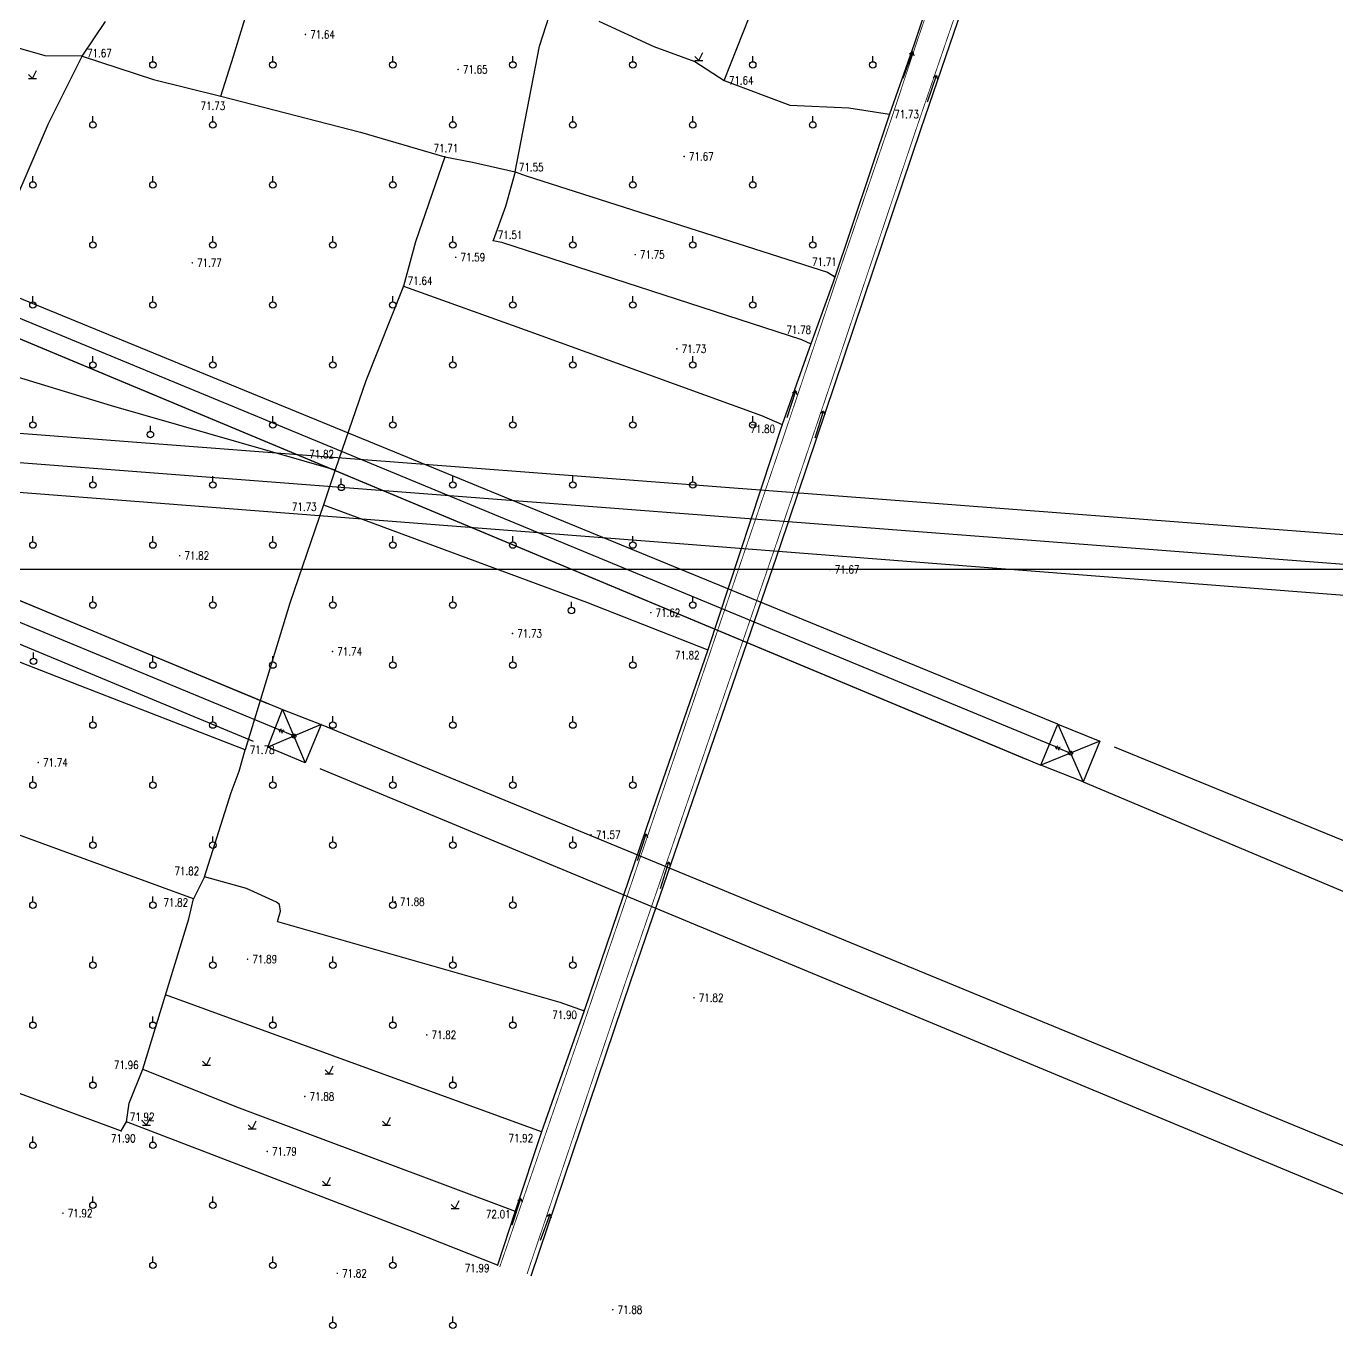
# Model space of a CAD drawing. Extents: x 10519 to 17598, y -625 to 2857.
# Drawn here: x 14076.6 to 14240.4, y 160.2 to 324.6 of the extents above; entities that cross this region are included whole.
import ezdxf
from ezdxf.enums import TextEntityAlignment as Align

# ---------------------------------------------------------------- set-up
doc = ezdxf.new("R2010")
doc.units = 0
doc.header["$MEASUREMENT"] = 0
doc.linetypes.add('X3', pattern=[5, 4, -1])
doc.layers.get('0').update_dxf_attribs({"linetype": 'CONTINUOUS'})
for name, color, linetype in [('0000原地形', 252, 'CONTINUOUS'), ('ASSIST', 252, 'CONTINUOUS'), ('GCD', 224, 'CONTINUOUS'), ('TYBZ', 7, 'CONTINUOUS')]:
    doc.layers.add(name, color=color, linetype=linetype)
doc.styles.add('HZ', font='txt8.shx', dxfattribs={"width": 0.8, "bigfont": 'hz.shx'})
doc.linetypes.add('10421', pattern='A,2,[150,AAA.SHX,S=1,R=0,X=0,Y=1],1e-11', length=2)

# ---------------------------------------------------------------- blocks, each defined once
blk = doc.blocks.new('gc170')
at = {"linetype": 'Continuous'}
blk.add_circle((0, 0), 0.5, dxfattribs=at)
blk = doc.blocks.new('GC013A')
at = {"linetype": 'Continuous'}
blk.add_line((0.5, 0), (4, 0), dxfattribs=at)
at = {"linetype": 'Continuous', "flags": 128}
for points in [[(2.88, 0.5), (3.38, 0), (2.88, -0.5)], [(3.5, 0.5), (4, 0), (3.5, -0.5)]]:
    blk.add_lwpolyline(points, dxfattribs=at)
blk = doc.blocks.new('GC200')
at = {"linetype": 'Continuous', "const_width": 0.2, "flags": 128}
blk.add_lwpolyline([(-0.1, 0, 1), (0.1, 0, 1)], format="xyb", close=True, dxfattribs=at)

msp = doc.modelspace()

# ---------------------------------------------------------------- linework, layer by layer
at = {"layer": '0000原地形', "linetype": 'Continuous'}
for p, q in [((14200.04, 358.96), (14187.58, 322.37)), ((14199.57, 344.31), (14188.41, 311.78)), ((14102.49, 320.86, 71.67), (14108.43, 340.18, 71.67)), ((14140.76, 322.12, 71.55), (14142.39, 327.14, 71.55)), ((14163.83, 317.83, 71.44), (14167, 325.82, 71.44)), ((14078.97, 320.9, 71.67), (14068.12, 324.03, 71.67)), ((14148.18, 325.22, 71.44), (14155.04, 322.06, 71.44)), ((14205.54, 237.38), (13996.19, 323.25)), ((14187.58, 322.37), (14184.5, 313.6)), ((14205.29, 234.54), (13993.87, 321.98)), ((14205.29, 234.54), (13993.87, 321.98)), ((14083.56, 320.87, 71.67), (14078.97, 320.9, 71.67)), ((14083.56, 320.87, 71.67), (14092.5, 317.94, 71.67)), ((14100.93, 315.86, 71.67), (14102.49, 320.86, 71.67)), ((14137.7, 306.39, 71.55), (14140.76, 322.12, 71.55)), ((14155.04, 322.06, 71.44), (14160.18, 320.21, 71.44)), ((13992.77, 320.19), (14201.6, 233.02)), ((14160.18, 320.21, 71.44), (14163.83, 317.83, 71.44)), ((14092.5, 317.94, 71.67), (14100.93, 315.86, 71.67)), ((14163.83, 317.83, 71.44), (14172.07, 314.72, 71.44)), ((14100.93, 315.86, 71.67), (14118.39, 311.35, 71.67)), ((14172.07, 314.72, 71.44), (14179.43, 314.4, 71.44)), ((14179.43, 314.4, 71.44), (14184.5, 313.6, 71.44)), ((14184.5, 313.6), (14177.46, 292.62)), ((13932.45, 312.22), (14106.77, 239.99)), ((14118.39, 311.35, 71.67), (14128.92, 308.28, 71.67)), ((14188.41, 311.78), (14177.65, 279.78)), ((14108.2, 236.67), (13930.98, 310.14)), ((14108.2, 236.67), (13930.98, 310.14)), ((13930.59, 307.57), (14104.95, 235.28)), ((14128.92, 308.28, 71.67), (14125.24, 297.65, 71.67)), ((14128.92, 308.28, 71.67), (14132.37, 307.62, 71.67)), ((14132.37, 307.62, 71.67), (14137.7, 306.39, 71.67)), ((14137.7, 306.39, 71.67), (14136.52, 302.08, 71.67)), ((14137.7, 306.39, 71.55), (14139.07, 305.89, 71.55)), ((14139.07, 305.89, 71.55), (14176.78, 293.87, 71.55)), ((14136.52, 302.08, 71.67), (14134.97, 297.81, 71.67)), ((14125.24, 297.65, 71.67), (14123.76, 292.14, 71.67)), ((14134.97, 297.81, 71.67), (14136, 297.63, 71.67)), ((14136, 297.63, 71.67), (14173.53, 285.44, 71.67)), ((14177.46, 292.62), (14174.68, 284.9)), ((14176.78, 293.87, 71.55), (14177.69, 293.29, 71.55)), ((14177.46, 292.62), (14177.46, 292.62)), ((14123.76, 292.14, 71.67), (14119.05, 280.31, 71.67)), ((14123.76, 292.14, 71.64), (14139.53, 286.47, 71.64)), ((14139.53, 286.47, 71.64), (14168.51, 275.96, 71.64)), ((14174.68, 284.9), (14171.1, 274.82)), ((14173.53, 285.44, 71.67), (14174.68, 284.9, 71.67)), ((14068.32, 282.96, 71.65), (14087.19, 277.21, 71.65)), ((14326.89, 254.48), (13967.61, 281.99)), ((14119.05, 280.31, 71.67), (14115.21, 269.15, 71.67)), ((14177.65, 279.78), (14170.79, 259.55)), ((14329.7, 250.56), (13964.44, 278.57)), ((14329.7, 250.56), (13964.44, 278.57)), ((14087.19, 277.21, 71.65), (14115.21, 269.15, 71.65)), ((13967.04, 274.78), (14326.25, 246.95)), ((14171.1, 274.82), (14161.78, 246.68)), ((14168.51, 275.96, 71.64), (14171.1, 274.82, 71.64)), ((14171.1, 274.82), (14171.1, 274.82)), ((14115.21, 269.15, 71.67), (14113.77, 264.78, 71.67)), ((14113.77, 264.78, 71.67), (14109.55, 252.49, 71.67)), ((14113.77, 264.78, 71.67), (14146.64, 252.62, 71.67)), ((14170.79, 259.55), (14152.14, 205.26)), ((14083.34, 242.16, 71.73), (14057.7, 252.19, 71.73)), ((14109.55, 252.49, 71.67), (14103.94, 234.19, 71.67)), ((14146.64, 252.62, 71.67), (14161.78, 246.68, 71.67)), ((14161.78, 246.68), (14155.37, 228.14)), ((14103.94, 234.19, 71.73), (14083.34, 242.16, 71.73)), ((14108.62, 239.22), (14111.48, 232.56)), ((14108.62, 239.22), (14111.48, 232.56)), ((14108.62, 239.22), (14111.48, 232.56)), ((14113.46, 237.36), (14106.8, 234.51, 71.86)), ((14113.46, 237.36), (14106.8, 234.51, 71.86)), ((14113.46, 237.36), (14106.8, 234.51, 71.86)), ((14113.46, 237.36), (14261.49, 176.39)), ((14205.54, 237.38), (14208.73, 230.17)), ((14205.54, 237.38), (14208.73, 230.17)), ((14205.54, 237.38), (14208.73, 230.17)), ((14210.79, 235.27), (14203.45, 232.25)), ((14210.79, 235.27), (14203.45, 232.25)), ((14210.79, 235.27), (14203.45, 232.25)), ((14103.21, 231.51, 71.73), (14103.94, 234.19, 71.73)), ((14413.11, 152.68), (14212.64, 234.52)), ((14261.2, 170.37), (14113.33, 231.8)), ((14102.21, 228.85, 71.73), (14103.21, 231.51, 71.73)), ((14208.73, 230.17), (14408.25, 146.21)), ((14097.49, 215.56, 71.73), (14060.45, 229.12, 71.73)), ((14098.86, 218.32, 71.73), (14102.21, 228.85, 71.73)), ((14155.37, 228.14), (14146.32, 201.57)), ((14098.86, 218.32, 71.73), (14097.49, 215.56, 71.73)), ((14104.13, 216.85, 71.73), (14098.86, 218.32, 71.73)), ((14096.93, 213.08, 71.73), (14097.49, 215.56, 71.73)), ((14107.89, 215.16, 71.73), (14104.13, 216.85, 71.73)), ((14108.27, 214.85, 71.73), (14107.89, 215.16, 71.73)), ((14107.99, 212.74, 71.73), (14108.37, 214.01, 71.73)), ((14108.37, 214.01, 71.73), (14108.27, 214.85, 71.73)), ((14091.17, 194.29, 71.73), (14096.93, 213.08, 71.73)), ((14107.99, 212.74, 71.73), (14107.99, 212.74, 71.73)), ((14107.99, 212.74, 71.73), (14143.31, 202.65, 71.73)), ((14152.14, 205.26), (14139.66, 168.41)), ((14141.01, 186.45, 71.92), (14094.01, 203.55, 71.92)), ((14143.31, 202.65, 71.73), (14146.32, 201.57, 71.73)), ((14047.52, 201.63, 71.73), (14088.47, 186.57, 71.73)), ((14146.32, 201.57), (14141.01, 186.45)), ((14089.45, 190.01, 71.73), (14091.17, 194.29, 71.73)), ((14091.17, 194.29, 71.73), (14102.88, 189.55, 71.73)), ((14089.13, 187.69, 71.73), (14089.45, 190.01, 71.73)), ((14102.88, 189.55, 71.73), (14137.7, 176.54, 71.73)), ((14088.47, 186.57, 71.73), (14089.13, 187.69, 71.73)), ((14124.96, 173.97, 71.99), (14089.13, 187.69, 71.99)), ((14141.01, 186.45), (14137.7, 176.54)), ((14137.7, 176.54), (14135.51, 169.79)), ((14135.51, 169.79, 71.99), (14124.96, 173.97, 71.99))]:
    msp.add_line(p, q, dxfattribs=at)
at = {"layer": '0000原地形', "linetype": '10421'}
for p, q in [((14083.56, 320.87, 71.77), (14086.51, 325.18, 71.77)), ((14079.37, 312.46, 71.77), (14083.56, 320.87, 71.77)), ((14075.02, 302.36, 71.77), (14079.37, 312.46, 71.77))]:
    msp.add_line(p, q, dxfattribs=at)
at = {"layer": '0000原地形'}
for p, q in [((14092.42, 320.17), (14092.42, 320.87)), ((14107.42, 320.17), (14107.42, 320.87)), ((14122.42, 320.17), (14122.42, 320.87)), ((14137.42, 320.17), (14137.42, 320.87)), ((14152.42, 320.17), (14152.42, 320.87)), ((14160.16, 320.83), (14160.66, 320.33)), ((14160.66, 320.33), (14161.16, 321.33)), ((14167.42, 320.17), (14167.42, 320.87)), ((14182.42, 320.17), (14182.42, 320.87)), ((14186.22, 318.11), (14187.41, 321.39)), ((14187.41, 321.39), (14187, 321.11)), ((14187.41, 321.39), (14187.54, 320.91)), ((14077.36, 318.06), (14077.86, 319.06)), ((14160.16, 320.33), (14161.16, 320.33)), ((14076.86, 318.56), (14077.36, 318.06)), ((14076.86, 318.06), (14077.86, 318.06)), ((14189.28, 315.14), (14190.39, 318.46)), ((14190.39, 318.46), (14189.99, 318.16)), ((14190.39, 318.46), (14190.53, 317.98)), ((14084.92, 312.67), (14084.92, 313.37)), ((14099.92, 312.67), (14099.92, 313.37)), ((14129.92, 312.67), (14129.92, 313.37)), ((14144.92, 312.67), (14144.92, 313.37)), ((14159.92, 312.67), (14159.92, 313.37)), ((14174.92, 312.67), (14174.92, 313.37)), ((14077.42, 305.17), (14077.42, 305.87)), ((14092.42, 305.17), (14092.42, 305.87)), ((14107.42, 305.17), (14107.42, 305.87)), ((14122.42, 305.17), (14122.42, 305.87)), ((14152.42, 305.17), (14152.42, 305.87)), ((14167.42, 305.17), (14167.42, 305.87)), ((14084.92, 297.67), (14084.92, 298.37)), ((14099.92, 297.67), (14099.92, 298.37)), ((14114.92, 297.67), (14114.92, 298.37)), ((14129.92, 297.67), (14129.92, 298.37)), ((14144.92, 297.67), (14144.92, 298.37)), ((14159.92, 297.67), (14159.92, 298.37)), ((14174.92, 297.67), (14174.92, 298.37)), ((14077.42, 290.17), (14077.42, 290.87)), ((14092.42, 290.17), (14092.42, 290.87)), ((14107.42, 290.17), (14107.42, 290.87)), ((14122.42, 290.17), (14122.42, 290.87)), ((14137.42, 290.17), (14137.42, 290.87)), ((14152.42, 290.17), (14152.42, 290.87)), ((14167.42, 290.17), (14167.42, 290.87)), ((14084.92, 282.67), (14084.92, 283.37)), ((14099.92, 282.67), (14099.92, 283.37)), ((14114.92, 282.67), (14114.92, 283.37)), ((14129.92, 282.67), (14129.92, 283.37)), ((14144.92, 282.67), (14144.92, 283.37)), ((14159.92, 282.67), (14159.92, 283.37)), ((14171.72, 275.71), (14172.8, 279.04)), ((14172.8, 279.04), (14172.4, 278.74)), ((14172.8, 279.04), (14172.94, 278.57)), ((14175.2, 273.17), (14176.27, 276.51)), ((14176.27, 276.51), (14175.87, 276.2)), ((14176.27, 276.51), (14176.42, 276.03)), ((14077.42, 275.17), (14077.42, 275.87)), ((14092.11, 273.98), (14092.11, 274.68)), ((14107.42, 275.17), (14107.42, 275.87)), ((14122.42, 275.17), (14122.42, 275.87)), ((14137.42, 275.17), (14137.42, 275.87)), ((14152.42, 275.17), (14152.42, 275.87)), ((14167.42, 275.17), (14167.42, 275.87)), ((14084.92, 267.67), (14084.92, 268.37)), ((14099.92, 267.67), (14099.92, 268.37)), ((14115.98, 267.37), (14115.98, 268.07)), ((14129.92, 267.67), (14129.92, 268.37)), ((14144.92, 267.67), (14144.92, 268.37)), ((14159.92, 267.67), (14159.92, 268.37)), ((14077.42, 260.17), (14077.42, 260.87)), ((14092.42, 260.17), (14092.42, 260.87)), ((14107.42, 260.17), (14107.42, 260.87)), ((14122.42, 260.17), (14122.42, 260.87)), ((14137.42, 260.17), (14137.42, 260.87)), ((14152.42, 260.17), (14152.42, 260.87)), ((14084.92, 252.67), (14084.92, 253.37)), ((14099.92, 252.67), (14099.92, 253.37)), ((14114.92, 252.67), (14114.92, 253.37)), ((14129.92, 252.67), (14129.92, 253.37)), ((14159.92, 252.67), (14159.92, 253.37)), ((14144.75, 251.99), (14144.75, 252.69)), ((14077.5, 245.64), (14077.5, 246.34)), ((14092.42, 245.17), (14092.42, 245.87)), ((14107.42, 245.17), (14107.42, 245.87)), ((14122.42, 245.17), (14122.42, 245.87)), ((14137.42, 245.17), (14137.42, 245.87)), ((14152.42, 245.17), (14152.42, 245.87)), ((14084.92, 237.67), (14084.92, 238.37)), ((14099.92, 237.67), (14099.92, 238.37)), ((14114.92, 237.67), (14114.92, 238.37)), ((14129.92, 237.67), (14129.92, 238.37)), ((14144.92, 237.67), (14144.92, 238.37)), ((14077.42, 230.17), (14077.42, 230.87)), ((14092.42, 230.17), (14092.42, 230.87)), ((14107.42, 230.17), (14107.42, 230.87)), ((14122.42, 230.17), (14122.42, 230.87)), ((14137.42, 230.17), (14137.42, 230.87)), ((14152.42, 230.17), (14152.42, 230.87)), ((14153, 220.35), (14154.11, 223.67)), ((14154.11, 223.67), (14153.71, 223.37)), ((14154.11, 223.67), (14154.25, 223.19)), ((14084.92, 222.67), (14084.92, 223.37)), ((14099.92, 222.67), (14099.92, 223.37)), ((14114.92, 222.67), (14114.92, 223.37)), ((14129.92, 222.67), (14129.92, 223.37)), ((14144.92, 222.67), (14144.92, 223.37)), ((14155.89, 216.84), (14156.94, 220.18)), ((14156.94, 220.18), (14156.54, 219.87)), ((14156.94, 220.18), (14157.09, 219.7)), ((14077.42, 215.17), (14077.42, 215.87)), ((14092.42, 215.17), (14092.42, 215.87)), ((14122.42, 215.17), (14122.42, 215.87)), ((14137.42, 215.17), (14137.42, 215.87)), ((14084.92, 207.67), (14084.92, 208.37)), ((14099.92, 207.67), (14099.92, 208.37)), ((14114.92, 207.67), (14114.92, 208.37)), ((14129.92, 207.67), (14129.92, 208.37)), ((14144.92, 207.67), (14144.92, 208.37)), ((14077.42, 200.17), (14077.42, 200.87)), ((14092.42, 200.17), (14092.42, 200.87)), ((14107.42, 200.17), (14107.42, 200.87)), ((14122.42, 200.17), (14122.42, 200.87)), ((14137.42, 200.17), (14137.42, 200.87)), ((14099.13, 194.79), (14099.63, 195.79)), ((14098.63, 195.29), (14099.13, 194.79)), ((14098.63, 194.79), (14099.63, 194.79)), ((14113.94, 194.2), (14114.44, 193.7)), ((14114.44, 193.7), (14114.94, 194.7)), ((14084.92, 192.67), (14084.92, 193.37)), ((14113.94, 193.7), (14114.94, 193.7)), ((14129.92, 192.67), (14129.92, 193.37)), ((14091.13, 187.79), (14091.63, 187.29)), ((14091.63, 187.29), (14092.13, 188.29)), ((14104.83, 186.83), (14105.33, 187.83)), ((14121.13, 187.79), (14121.63, 187.29)), ((14121.63, 187.29), (14122.13, 188.29)), ((14077.42, 185.17), (14077.42, 185.87)), ((14091.13, 187.29), (14092.13, 187.29)), ((14092.42, 185.17), (14092.42, 185.87)), ((14104.33, 187.33), (14104.83, 186.83)), ((14104.33, 186.83), (14105.33, 186.83)), ((14121.13, 187.29), (14122.13, 187.29)), ((14113.63, 180.29), (14114.13, 179.79)), ((14113.63, 179.79), (14114.63, 179.79)), ((14114.13, 179.79), (14114.63, 180.79)), ((14084.92, 177.67), (14084.92, 178.37)), ((14099.92, 177.67), (14099.92, 178.37)), ((14130.2, 176.86), (14130.7, 177.86)), ((14137.32, 174.81), (14138.43, 178.13)), ((14138.43, 178.13), (14138.03, 177.84)), ((14138.43, 178.13), (14138.57, 177.65)), ((14129.7, 177.36), (14130.2, 176.86)), ((14129.7, 176.86), (14130.7, 176.86)), ((14140.87, 172.89), (14142.1, 176.16)), ((14142.1, 176.16), (14141.69, 175.88)), ((14142.1, 176.16), (14142.22, 175.68)), ((14092.42, 170.17), (14092.42, 170.87)), ((14107.42, 170.17), (14107.42, 170.87)), ((14122.42, 170.17), (14122.42, 170.87)), ((14114.92, 162.67), (14114.92, 163.37)), ((14129.92, 162.67), (14129.92, 163.37))]:
    msp.add_line(p, q, dxfattribs=at)
at = {"layer": '0000原地形', "linetype": 'Continuous', "const_width": 0.1, "flags": 128}
msp.add_lwpolyline([(14205.51, 374), (14200.29, 358.77), (14187.85, 322.4), (14184.87, 313.41), (14177.75, 292.56), (14170.53, 271.11), (14155.84, 228.03), (14146.83, 201.59), (14135.78, 169.55)], dxfattribs=at)
at = {"layer": '0000原地形', "linetype": 'X3', "const_width": 0.1, "flags": 128}
msp.add_lwpolyline([(14208.43, 372.46), (14199.07, 344.48), (14187.91, 311.94), (14177.15, 279.95), (14170.29, 259.72), (14151.6, 205.43), (14139.2, 168.69)], dxfattribs=at)
at = {"layer": '0000原地形', "linetype": 'Continuous', "flags": 128}
for points in [[(14108.62, 239.22), (14113.46, 237.36), (14111.48, 232.56), (14106.8, 234.51)], [(14108.62, 239.22), (14113.46, 237.36), (14111.48, 232.56), (14106.8, 234.51)], [(14108.62, 239.22), (14113.46, 237.36), (14111.48, 232.56), (14106.8, 234.51)], [(14205.54, 237.38), (14210.79, 235.27), (14208.73, 230.17), (14203.45, 232.25)], [(14205.54, 237.38), (14210.79, 235.27), (14208.73, 230.17), (14203.45, 232.25)], [(14205.54, 237.38), (14210.79, 235.27), (14208.73, 230.17), (14203.45, 232.25)]]:
    msp.add_lwpolyline(points, close=True, dxfattribs=at)
at = {"layer": '0000原地形'}
for centre in [(14092.42, 319.77), (14107.42, 319.77), (14122.42, 319.77), (14137.42, 319.77), (14152.42, 319.77), (14167.42, 319.77), (14182.42, 319.77), (14084.92, 312.27), (14099.92, 312.27), (14129.92, 312.27), (14144.92, 312.27), (14159.92, 312.27), (14174.92, 312.27), (14077.42, 304.77), (14092.42, 304.77), (14107.42, 304.77), (14122.42, 304.77), (14152.42, 304.77), (14167.42, 304.77), (14084.92, 297.27), (14099.92, 297.27), (14114.92, 297.27), (14129.92, 297.27), (14144.92, 297.27), (14159.92, 297.27), (14174.92, 297.27), (14077.42, 289.77), (14092.42, 289.77), (14107.42, 289.77), (14122.42, 289.77), (14137.42, 289.77), (14152.42, 289.77), (14167.42, 289.77), (14084.92, 282.27), (14099.92, 282.27), (14114.92, 282.27), (14129.92, 282.27), (14144.92, 282.27), (14159.92, 282.27), (14077.42, 274.77), (14107.42, 274.77), (14122.42, 274.77), (14137.42, 274.77), (14152.42, 274.77), (14167.42, 274.77), (14092.11, 273.58), (14084.92, 267.27), (14099.92, 267.27), (14115.98, 266.97), (14129.92, 267.27), (14144.92, 267.27), (14159.92, 267.27), (14077.42, 259.77), (14092.42, 259.77), (14107.42, 259.77), (14122.42, 259.77), (14137.42, 259.77), (14152.42, 259.77), (14084.92, 252.27), (14099.92, 252.27), (14114.92, 252.27), (14129.92, 252.27), (14144.75, 251.59), (14159.92, 252.27), (14077.5, 245.24), (14092.42, 244.77), (14107.42, 244.77), (14122.42, 244.77), (14137.42, 244.77), (14152.42, 244.77), (14084.92, 237.27), (14099.92, 237.27), (14114.92, 237.27), (14129.92, 237.27), (14144.92, 237.27), (14077.42, 229.77), (14092.42, 229.77), (14107.42, 229.77), (14122.42, 229.77), (14137.42, 229.77), (14152.42, 229.77), (14084.92, 222.27), (14099.92, 222.27), (14114.92, 222.27), (14129.92, 222.27), (14144.92, 222.27), (14077.42, 214.77), (14092.42, 214.77), (14122.42, 214.77), (14137.42, 214.77), (14084.92, 207.27), (14099.92, 207.27), (14114.92, 207.27), (14129.92, 207.27), (14144.92, 207.27), (14077.42, 199.77), (14092.42, 199.77), (14107.42, 199.77), (14122.42, 199.77), (14137.42, 199.77), (14084.92, 192.27), (14129.92, 192.27), (14077.42, 184.77), (14092.42, 184.77), (14084.92, 177.27), (14099.92, 177.27), (14092.42, 169.77), (14107.42, 169.77), (14122.42, 169.77), (14114.92, 162.27), (14129.92, 162.27)]:
    msp.add_ellipse(centre, major_axis=(-0.283, 0.283), ratio=1, start_param=3.926991, end_param=10.210176, dxfattribs=at)
at = {"layer": 'ASSIST', "color": 252}
for p, q in [((13992.77, 320.19), (14201.6, 233.02)), ((13932.45, 312.22), (14106.77, 239.99))]:
    msp.add_line(p, q, dxfattribs=at)
at = {"layer": 'ASSIST', "color": 252, "flags": 128}
for points in [[(13992.77, 320.19), (14203.45, 232.25)], [(13932.45, 312.22), (14108.62, 239.22)]]:
    msp.add_lwpolyline(points, dxfattribs=at)
at = {"layer": 'TYBZ'}
msp.add_lwpolyline([(14372.81, 1105.71), (14372.81, 256.71), (13183.81, 256.71), (13183.81, 1105.71)], close=True, dxfattribs=at)

# ---------------------------------------------------------------- block references
at = {"layer": '0000原地形', "linetype": 'Continuous'}
for p, xscale, yscale, rotation in [((14110.05, 235.9), 0.5000000000001729, 0.5000000000001729, 157.4820966945919), ((14110.05, 235.9), 0.5000000000001729, 0.5000000000001729, 157.4820966945919), ((14110.05, 235.9), 0.5000000000001729, 0.5000000000001729, 157.4820966945919), ((14207.14, 233.77), 0.4999999999527786, 0.5, 157.5299463040834), ((14207.14, 233.77), 0.4999999999527786, 0.5, 157.5299463040834)]:
    msp.add_blockref('GC013A', p, dxfattribs=dict(at, xscale=xscale, yscale=yscale, rotation=rotation))
at = {"layer": '0000原地形', "linetype": 'Continuous', "xscale": 0.5, "yscale": 0.5}
for p in [(14110.05, 235.9), (14110.05, 235.9), (14110.05, 235.9), (14207.14, 233.77), (14207.14, 233.77), (14207.14, 233.77)]:
    msp.add_blockref('gc170', p, dxfattribs=at)
at = {"layer": 'GCD', "linetype": 'Continuous'}
ref = msp.add_blockref('GC200', (14111.49, 323.57, 71.64), dxfattribs=dict(at, xscale=0.5, yscale=0.5, zscale=0.5))
ref.add_attrib('height', '71.64', dxfattribs={"linetype": 'Continuous', "height": 1, "style": 'HZ', "width": 0.8}).set_placement((14112.09, 323.57, 71.64), align=Align.MIDDLE_LEFT)
ref = msp.add_blockref('GC200', (14083.56, 320.87, 71.67), dxfattribs=dict(at, xscale=0.5, yscale=0.5, zscale=0.5))
ref.add_attrib('height', '71.67', dxfattribs={"linetype": 'Continuous', "height": 1, "style": 'HZ', "width": 0.8}).set_placement((14084.19, 321.24, 71.67), align=Align.MIDDLE_LEFT)
ref = msp.add_blockref('GC200', (14130.58, 319.2, 71.65), dxfattribs=dict(at, xscale=0.5, yscale=0.5, zscale=0.5))
ref.add_attrib('height', '71.65', dxfattribs={"linetype": 'Continuous', "height": 1, "style": 'HZ', "width": 0.8}).set_placement((14131.18, 319.2, 71.65), align=Align.MIDDLE_LEFT)
ref = msp.add_blockref('GC200', (14163.83, 317.83, 71.64), dxfattribs=dict(at, xscale=0.5, yscale=0.5, zscale=0.5))
ref.add_attrib('height', '71.64', dxfattribs={"linetype": 'Continuous', "height": 1, "style": 'HZ', "width": 0.8}).set_placement((14164.43, 317.83, 71.64), align=Align.MIDDLE_LEFT)
ref = msp.add_blockref('GC200', (14100.93, 315.86, 71.73), dxfattribs=dict(at, xscale=0.5, yscale=0.5, zscale=0.5))
ref.add_attrib('height', '71.73', dxfattribs={"linetype": 'Continuous', "height": 1, "style": 'HZ', "width": 0.8}).set_placement((14098.38, 314.65, 71.73), align=Align.MIDDLE_LEFT)
ref = msp.add_blockref('GC200', (14184.5, 313.6, 71.73), dxfattribs=dict(at, xscale=0.5, yscale=0.5, zscale=0.5))
ref.add_attrib('height', '71.73', dxfattribs={"linetype": 'Continuous', "height": 1, "style": 'HZ', "width": 0.8}).set_placement((14185.1, 313.6, 71.73), align=Align.MIDDLE_LEFT)
ref = msp.add_blockref('GC200', (14128.92, 308.28, 71.71), dxfattribs=dict(at, xscale=0.5, yscale=0.5, zscale=0.5))
ref.add_attrib('height', '71.71', dxfattribs={"linetype": 'Continuous', "height": 1, "style": 'HZ', "width": 0.8}).set_placement((14127.51, 309.35, 71.71), align=Align.MIDDLE_LEFT)
ref = msp.add_blockref('GC200', (14137.7, 306.39, 71.55), dxfattribs=dict(at, xscale=0.5, yscale=0.5, zscale=0.5))
ref.add_attrib('height', '71.55', dxfattribs={"linetype": 'Continuous', "height": 1, "style": 'HZ', "width": 0.8}).set_placement((14138.18, 306.98, 71.55), align=Align.MIDDLE_LEFT)
ref = msp.add_blockref('GC200', (14158.84, 308.33, 71.67), dxfattribs=dict(at, xscale=0.5, yscale=0.5, zscale=0.5))
ref.add_attrib('height', '71.67', dxfattribs={"linetype": 'Continuous', "height": 1, "style": 'HZ', "width": 0.8}).set_placement((14159.44, 308.33, 71.67), align=Align.MIDDLE_LEFT)
ref = msp.add_blockref('GC200', (14134.97, 297.81, 71.51), dxfattribs=dict(at, xscale=0.5, yscale=0.5, zscale=0.5))
ref.add_attrib('height', '71.51', dxfattribs={"linetype": 'Continuous', "height": 1, "style": 'HZ', "width": 0.8}).set_placement((14135.54, 298.52, 71.51), align=Align.MIDDLE_LEFT)
ref = msp.add_blockref('GC200', (14130.28, 295.73, 71.59), dxfattribs=dict(at, xscale=0.5, yscale=0.5, zscale=0.5))
ref.add_attrib('height', '71.59', dxfattribs={"linetype": 'Continuous', "height": 1, "style": 'HZ', "width": 0.8}).set_placement((14130.88, 295.73, 71.59), align=Align.MIDDLE_LEFT)
ref = msp.add_blockref('GC200', (14152.72, 296.06, 71.75), dxfattribs=dict(at, xscale=0.5, yscale=0.5, zscale=0.5))
ref.add_attrib('height', '71.75', dxfattribs={"linetype": 'Continuous', "height": 1, "style": 'HZ', "width": 0.8}).set_placement((14153.32, 296.06, 71.75), align=Align.MIDDLE_LEFT)
ref = msp.add_blockref('GC200', (14097.35, 295.04, 71.77), dxfattribs=dict(at, xscale=0.5, yscale=0.5, zscale=0.5))
ref.add_attrib('height', '71.77', dxfattribs={"linetype": 'Continuous', "height": 1, "style": 'HZ', "width": 0.8}).set_placement((14097.95, 295.04, 71.77), align=Align.MIDDLE_LEFT)
ref = msp.add_blockref('GC200', (14177.51, 293.4, 71.71), dxfattribs=dict(at, xscale=0.5, yscale=0.5, zscale=0.5))
ref.add_attrib('height', '71.71', dxfattribs={"linetype": 'Continuous', "height": 1, "style": 'HZ', "width": 0.8}).set_placement((14174.83, 295.17, 71.71), align=Align.MIDDLE_LEFT)
ref = msp.add_blockref('GC200', (14123.76, 292.14, 71.64), dxfattribs=dict(at, xscale=0.5, yscale=0.5, zscale=0.5))
ref.add_attrib('height', '71.64', dxfattribs={"linetype": 'Continuous', "height": 1, "style": 'HZ', "width": 0.8}).set_placement((14124.28, 292.8, 71.64), align=Align.MIDDLE_LEFT)
ref = msp.add_blockref('GC200', (14174.68, 284.9, 71.78), dxfattribs=dict(at, xscale=0.5, yscale=0.5, zscale=0.5))
ref.add_attrib('height', '71.78', dxfattribs={"linetype": 'Continuous', "height": 1, "style": 'HZ', "width": 0.8}).set_placement((14171.62, 286.68, 71.78), align=Align.MIDDLE_LEFT)
ref = msp.add_blockref('GC200', (14157.93, 284.29, 71.72), dxfattribs=dict(at, xscale=0.5, yscale=0.5, zscale=0.5))
ref.add_attrib('height', '71.73', dxfattribs={"linetype": 'Continuous', "height": 1, "style": 'HZ', "width": 0.8}).set_placement((14158.53, 284.29, 71.72), align=Align.MIDDLE_LEFT)
ref = msp.add_blockref('GC200', (14171.1, 274.82, 71.8), dxfattribs=dict(at, xscale=0.5, yscale=0.5, zscale=0.5))
ref.add_attrib('height', '71.80', dxfattribs={"linetype": 'Continuous', "height": 1, "style": 'HZ', "width": 0.8}).set_placement((14167.12, 274.28, 71.8), align=Align.MIDDLE_LEFT)
ref = msp.add_blockref('GC200', (14115.21, 269.15, 71.82), dxfattribs=dict(at, xscale=0.5, yscale=0.5, zscale=0.5))
ref.add_attrib('height', '71.82', dxfattribs={"linetype": 'Continuous', "height": 1, "style": 'HZ', "width": 0.8}).set_placement((14111.97, 271.13, 71.82), align=Align.MIDDLE_LEFT)
ref = msp.add_blockref('GC200', (14113.77, 264.78, 71.72), dxfattribs=dict(at, xscale=0.5, yscale=0.5, zscale=0.5))
ref.add_attrib('height', '71.73', dxfattribs={"linetype": 'Continuous', "height": 1, "style": 'HZ', "width": 0.8}).set_placement((14109.81, 264.55, 71.72), align=Align.MIDDLE_LEFT)
ref = msp.add_blockref('GC200', (14095.77, 258.45, 71.82), dxfattribs=dict(at, xscale=0.5, yscale=0.5, zscale=0.5))
ref.add_attrib('height', '71.82', dxfattribs={"linetype": 'Continuous', "height": 1, "style": 'HZ', "width": 0.8}).set_placement((14096.37, 258.45, 71.82), align=Align.MIDDLE_LEFT)
ref = msp.add_blockref('GC200', (14177.06, 256.71, 71.67), dxfattribs=dict(at, xscale=0.5, yscale=0.5, zscale=0.5))
ref.add_attrib('height', '71.67', dxfattribs={"linetype": 'Continuous', "height": 1, "style": 'HZ', "width": 0.8}).set_placement((14177.66, 256.71, 71.67), align=Align.MIDDLE_LEFT)
ref = msp.add_blockref('GC200', (14154.67, 251.32, 71.62), dxfattribs=dict(at, xscale=0.5, yscale=0.5, zscale=0.5))
ref.add_attrib('height', '71.62', dxfattribs={"linetype": 'Continuous', "height": 1, "style": 'HZ', "width": 0.8}).set_placement((14155.27, 251.32, 71.62), align=Align.MIDDLE_LEFT)
ref = msp.add_blockref('GC200', (14137.38, 248.72, 71.72), dxfattribs=dict(at, xscale=0.5, yscale=0.5, zscale=0.5))
ref.add_attrib('height', '71.73', dxfattribs={"linetype": 'Continuous', "height": 1, "style": 'HZ', "width": 0.8}).set_placement((14137.98, 248.72, 71.72), align=Align.MIDDLE_LEFT)
ref = msp.add_blockref('GC200', (14114.88, 246.47, 71.74), dxfattribs=dict(at, xscale=0.5, yscale=0.5, zscale=0.5))
ref.add_attrib('height', '71.74', dxfattribs={"linetype": 'Continuous', "height": 1, "style": 'HZ', "width": 0.8}).set_placement((14115.48, 246.47, 71.74), align=Align.MIDDLE_LEFT)
ref = msp.add_blockref('GC200', (14161.78, 246.68, 71.82), dxfattribs=dict(at, xscale=0.5, yscale=0.5, zscale=0.5))
ref.add_attrib('height', '71.82', dxfattribs={"linetype": 'Continuous', "height": 1, "style": 'HZ', "width": 0.8}).set_placement((14157.68, 246, 71.82), align=Align.MIDDLE_LEFT)
ref = msp.add_blockref('GC200', (14103.94, 234.19, 71.78), dxfattribs=dict(at, xscale=0.5, yscale=0.5, zscale=0.5))
ref.add_attrib('height', '71.78', dxfattribs={"linetype": 'Continuous', "height": 1, "style": 'HZ', "width": 0.8}).set_placement((14104.54, 234.19, 71.78), align=Align.MIDDLE_LEFT)
ref = msp.add_blockref('GC200', (14078.09, 232.6, 71.74), dxfattribs=dict(at, xscale=0.5, yscale=0.5, zscale=0.5))
ref.add_attrib('height', '71.74', dxfattribs={"linetype": 'Continuous', "height": 1, "style": 'HZ', "width": 0.8}).set_placement((14078.69, 232.6, 71.74), align=Align.MIDDLE_LEFT)
ref = msp.add_blockref('GC200', (14147.2, 223.56, 71.57), dxfattribs=dict(at, xscale=0.5, yscale=0.5, zscale=0.5))
ref.add_attrib('height', '71.57', dxfattribs={"linetype": 'Continuous', "height": 1, "style": 'HZ', "width": 0.8}).set_placement((14147.8, 223.56, 71.57), align=Align.MIDDLE_LEFT)
ref = msp.add_blockref('GC200', (14098.86, 218.32, 71.82), dxfattribs=dict(at, xscale=0.5, yscale=0.5, zscale=0.5))
ref.add_attrib('height', '71.82', dxfattribs={"linetype": 'Continuous', "height": 1, "style": 'HZ', "width": 0.8}).set_placement((14095.12, 219.04, 71.82), align=Align.MIDDLE_LEFT)
ref = msp.add_blockref('GC200', (14097.49, 215.56, 71.82), dxfattribs=dict(at, xscale=0.5, yscale=0.5, zscale=0.5))
ref.add_attrib('height', '71.82', dxfattribs={"linetype": 'Continuous', "height": 1, "style": 'HZ', "width": 0.8}).set_placement((14093.74, 215.11, 71.82), align=Align.MIDDLE_LEFT)
ref = msp.add_blockref('GC200', (14122.71, 215.2, 71.88), dxfattribs=dict(at, xscale=0.5, yscale=0.5, zscale=0.5))
ref.add_attrib('height', '71.88', dxfattribs={"linetype": 'Continuous', "height": 1, "style": 'HZ', "width": 0.8}).set_placement((14123.31, 215.2, 71.88), align=Align.MIDDLE_LEFT)
ref = msp.add_blockref('GC200', (14104.26, 208.02, 71.89), dxfattribs=dict(at, xscale=0.5, yscale=0.5, zscale=0.5))
ref.add_attrib('height', '71.89', dxfattribs={"linetype": 'Continuous', "height": 1, "style": 'HZ', "width": 0.8}).set_placement((14104.86, 208.02, 71.89), align=Align.MIDDLE_LEFT)
ref = msp.add_blockref('GC200', (14160.07, 203.2, 71.82), dxfattribs=dict(at, xscale=0.5, yscale=0.5, zscale=0.5))
ref.add_attrib('height', '71.82', dxfattribs={"linetype": 'Continuous', "height": 1, "style": 'HZ', "width": 0.8}).set_placement((14160.67, 203.2, 71.82), align=Align.MIDDLE_LEFT)
ref = msp.add_blockref('GC200', (14146.32, 201.65, 71.9), dxfattribs=dict(at, xscale=0.5, yscale=0.5, zscale=0.5))
ref.add_attrib('height', '71.90', dxfattribs={"linetype": 'Continuous', "height": 1, "style": 'HZ', "width": 0.8}).set_placement((14142.35, 201.06, 71.9), align=Align.MIDDLE_LEFT)
ref = msp.add_blockref('GC200', (14126.66, 198.56, 71.82), dxfattribs=dict(at, xscale=0.5, yscale=0.5, zscale=0.5))
ref.add_attrib('height', '71.82', dxfattribs={"linetype": 'Continuous', "height": 1, "style": 'HZ', "width": 0.8}).set_placement((14127.26, 198.56, 71.82), align=Align.MIDDLE_LEFT)
ref = msp.add_blockref('GC200', (14091.17, 194.29, 71.96), dxfattribs=dict(at, xscale=0.5, yscale=0.5, zscale=0.5))
ref.add_attrib('height', '71.96', dxfattribs={"linetype": 'Continuous', "height": 1, "style": 'HZ', "width": 0.8}).set_placement((14087.55, 194.8, 71.96), align=Align.MIDDLE_LEFT)
ref = msp.add_blockref('GC200', (14111.41, 190.86, 71.88), dxfattribs=dict(at, xscale=0.5, yscale=0.5, zscale=0.5))
ref.add_attrib('height', '71.88', dxfattribs={"linetype": 'Continuous', "height": 1, "style": 'HZ', "width": 0.8}).set_placement((14112.01, 190.86, 71.88), align=Align.MIDDLE_LEFT)
ref = msp.add_blockref('GC200', (14089.13, 187.69, 71.92), dxfattribs=dict(at, xscale=0.5, yscale=0.5, zscale=0.5))
ref.add_attrib('height', '71.92', dxfattribs={"linetype": 'Continuous', "height": 1, "style": 'HZ', "width": 0.8}).set_placement((14089.54, 188.32, 71.92), align=Align.MIDDLE_LEFT)
ref = msp.add_blockref('GC200', (14088.47, 186.57, 71.9), dxfattribs=dict(at, xscale=0.5, yscale=0.5, zscale=0.5))
ref.add_attrib('height', '71.90', dxfattribs={"linetype": 'Continuous', "height": 1, "style": 'HZ', "width": 0.8}).set_placement((14087.18, 185.63, 71.9), align=Align.MIDDLE_LEFT)
ref = msp.add_blockref('GC200', (14141.01, 186.45, 71.92), dxfattribs=dict(at, xscale=0.5, yscale=0.5, zscale=0.5))
ref.add_attrib('height', '71.92', dxfattribs={"linetype": 'Continuous', "height": 1, "style": 'HZ', "width": 0.8}).set_placement((14136.88, 185.67, 71.92), align=Align.MIDDLE_LEFT)
ref = msp.add_blockref('GC200', (14106.72, 184, 71.79), dxfattribs=dict(at, xscale=0.5, yscale=0.5, zscale=0.5))
ref.add_attrib('height', '71.79', dxfattribs={"linetype": 'Continuous', "height": 1, "style": 'HZ', "width": 0.8}).set_placement((14107.32, 184, 71.79), align=Align.MIDDLE_LEFT)
ref = msp.add_blockref('GC200', (14081.18, 176.28, 71.92), dxfattribs=dict(at, xscale=0.5, yscale=0.5, zscale=0.5))
ref.add_attrib('height', '71.92', dxfattribs={"linetype": 'Continuous', "height": 1, "style": 'HZ', "width": 0.8}).set_placement((14081.78, 176.28, 71.92), align=Align.MIDDLE_LEFT)
ref = msp.add_blockref('GC200', (14137.7, 176.54, 72.01), dxfattribs=dict(at, xscale=0.5, yscale=0.5, zscale=0.5))
ref.add_attrib('height', '72.01', dxfattribs={"linetype": 'Continuous', "height": 1, "style": 'HZ', "width": 0.8}).set_placement((14134.06, 176.16, 72.01), align=Align.MIDDLE_LEFT)
ref = msp.add_blockref('GC200', (14135.51, 169.79, 71.99), dxfattribs=dict(at, xscale=0.5, yscale=0.5, zscale=0.5))
ref.add_attrib('height', '71.99', dxfattribs={"linetype": 'Continuous', "height": 1, "style": 'HZ', "width": 0.8}).set_placement((14131.41, 169.42, 71.99), align=Align.MIDDLE_LEFT)
ref = msp.add_blockref('GC200', (14115.48, 168.76, 71.81), dxfattribs=dict(at, xscale=0.5, yscale=0.5, zscale=0.5))
ref.add_attrib('height', '71.82', dxfattribs={"linetype": 'Continuous', "height": 1, "style": 'HZ', "width": 0.8}).set_placement((14116.08, 168.76, 71.81), align=Align.MIDDLE_LEFT)
ref = msp.add_blockref('GC200', (14149.92, 164.22, 71.88), dxfattribs=dict(at, xscale=0.5, yscale=0.5, zscale=0.5))
ref.add_attrib('height', '71.88', dxfattribs={"linetype": 'Continuous', "height": 1, "style": 'HZ', "width": 0.8}).set_placement((14150.52, 164.22, 71.88), align=Align.MIDDLE_LEFT)

doc.saveas('drawing.dxf')
